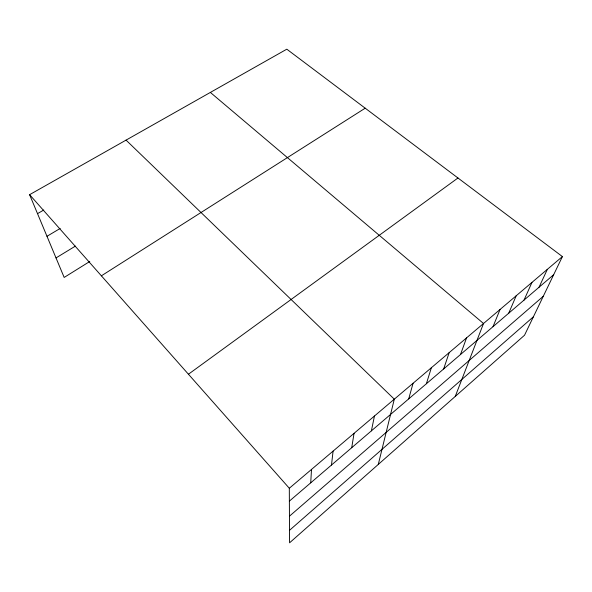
<?xml version="1.0" encoding="UTF-8"?>
<svg xmlns="http://www.w3.org/2000/svg" width="592" height="592" viewBox="0 0 592 592"><rect width="100%" height="100%" fill="white"/><g stroke="black" fill="none" stroke-linecap="round" stroke-linejoin="round"><path stroke-width="0.89" d="M310.719 482.835L311.503 469.426M331.49 465.038L333.081 451.126M351.707 447.722L354.053 433.329M371.391 430.865L374.455 416.021M378.288 464.431L394.309 399.178L126.052 140.119M408.702 398.897L413.068 383.261M426.388 383.742L431.353 367.75M443.652 368.957L449.18 352.632M460.502 354.527L466.555 337.884M455.241 396.44L483.516 323.498L210.36 92.426M493.01 326.673L500.055 309.468M508.706 313.235L516.202 295.771M524.031 300.1L531.964 282.399M539.016 287.261L547.363 269.338M562.4 256.58L524.527 335.227L289.577 542.812L289.31 488.252L29.6 194.679L286.802 49.188L562.4 256.58L289.31 488.252M289.518 530.314L533.399 316.794M289.444 516.194L543.278 296.281M289.37 501.121L553.668 274.71M188.434 374.225L457.964 177.992M101.38 275.82L365.205 108.188M89.762 261.494L64.165 277.441L29.6 194.679M56.018 257.92L75.406 246.109M46.983 236.289L60.184 228.445M37.518 213.638L43.749 210.034"/></g></svg>
